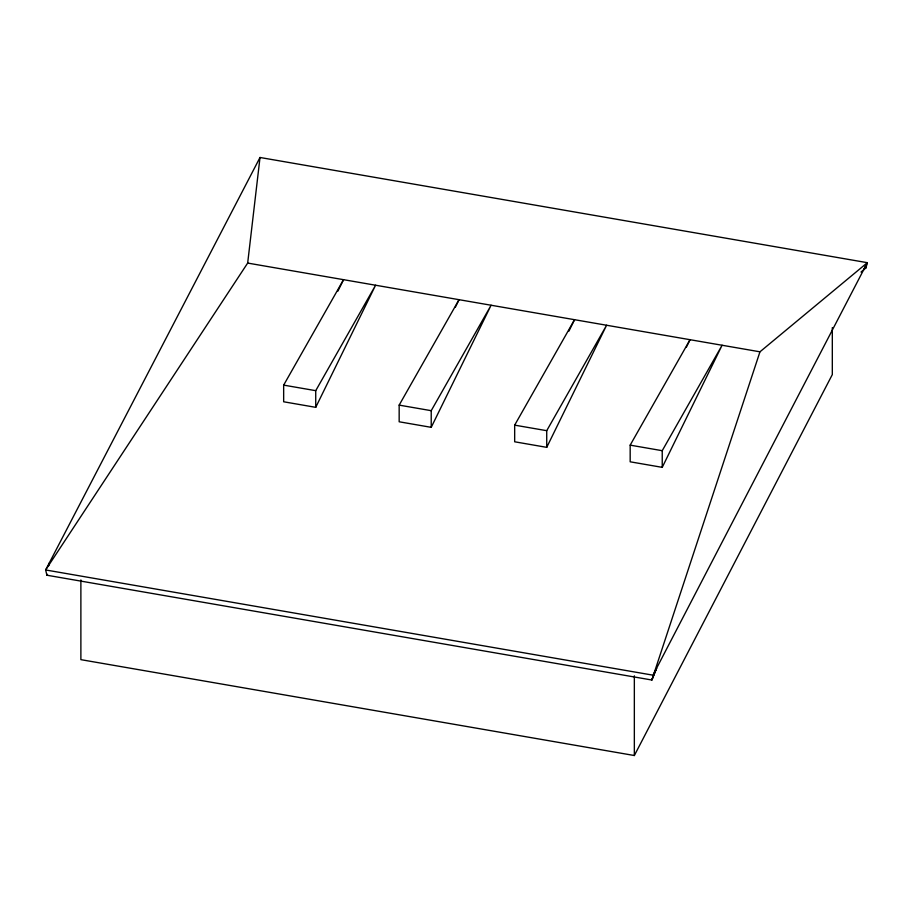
<?xml version="1.0" encoding="UTF-8"?>
<svg xmlns="http://www.w3.org/2000/svg" width="913" height="913" viewBox="0 0 913 913"><rect width="100%" height="100%" fill="white"/><g stroke="black" fill="none" stroke-linecap="round" stroke-linejoin="round"><path stroke-width="1.37" d="M260.011 157.481L45.65 569.963L652.989 675.175L867.35 262.682L759.958 351.813L651.848 680.014L656.573 668.282L651.848 680.014L46.905 575.224L45.65 569.963L247.674 263.07L260.011 157.481L867.35 262.682L865.935 267.931L861.005 272.028M48.72 565.775L49.234 563.07M337.913 291.121L343.528 279.675L283.658 385.115L283.658 401.777L315.727 407.335L375.585 285.233L315.727 390.673L315.727 407.335M455.29 307.316L459.034 299.681L399.164 405.121L399.164 421.783L431.221 427.341L491.091 305.239L431.221 410.679L431.221 427.341M568.925 331.134L574.528 319.687L514.67 425.138L514.67 441.789L546.727 447.347L606.597 325.245L546.727 430.685L546.727 447.347M686.291 347.328L690.034 339.704L630.175 445.145L630.175 461.807L662.233 467.353L722.092 345.251L662.233 450.691L662.233 467.353M80.88 579.96L80.88 659.654L634.341 755.519L832.314 374.592L832.314 327.63M863.618 269.86L865.889 265.489L865.935 267.931M46.905 575.224L47.487 574.345M247.674 263.07L759.958 351.813M283.658 385.115L315.727 390.673M399.164 405.121L431.221 410.679M514.67 425.138L546.727 430.685M630.175 445.145L662.233 450.691M634.341 675.837L634.341 755.519"/></g></svg>
